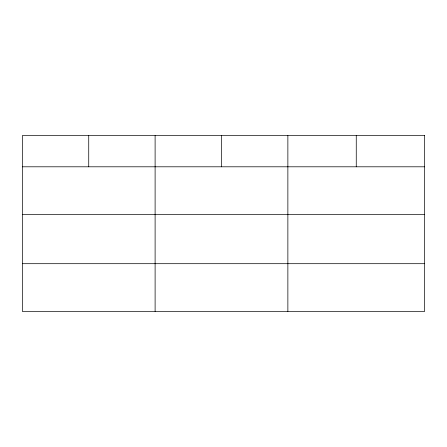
<?xml version="1.0" encoding="UTF-8"?>
<svg xmlns="http://www.w3.org/2000/svg" width="447" height="447" viewBox="0 0 447 447"><rect width="100%" height="100%" fill="white"/><g stroke="black" fill="none" stroke-linecap="round" stroke-linejoin="round"><path stroke-width="0.67" d="M22.35 166.798L424.65 166.798M22.35 214.521L424.65 214.521M22.35 263.691L424.65 263.691M356.259 135.581L356.259 166.798M287.868 135.581L287.868 311.419M221.488 135.581L221.488 166.798M155.109 135.581L155.109 311.419M88.73 135.581L88.73 166.798M424.65 135.581L22.35 135.581L22.35 311.419L424.65 311.419L424.65 135.581"/></g></svg>
